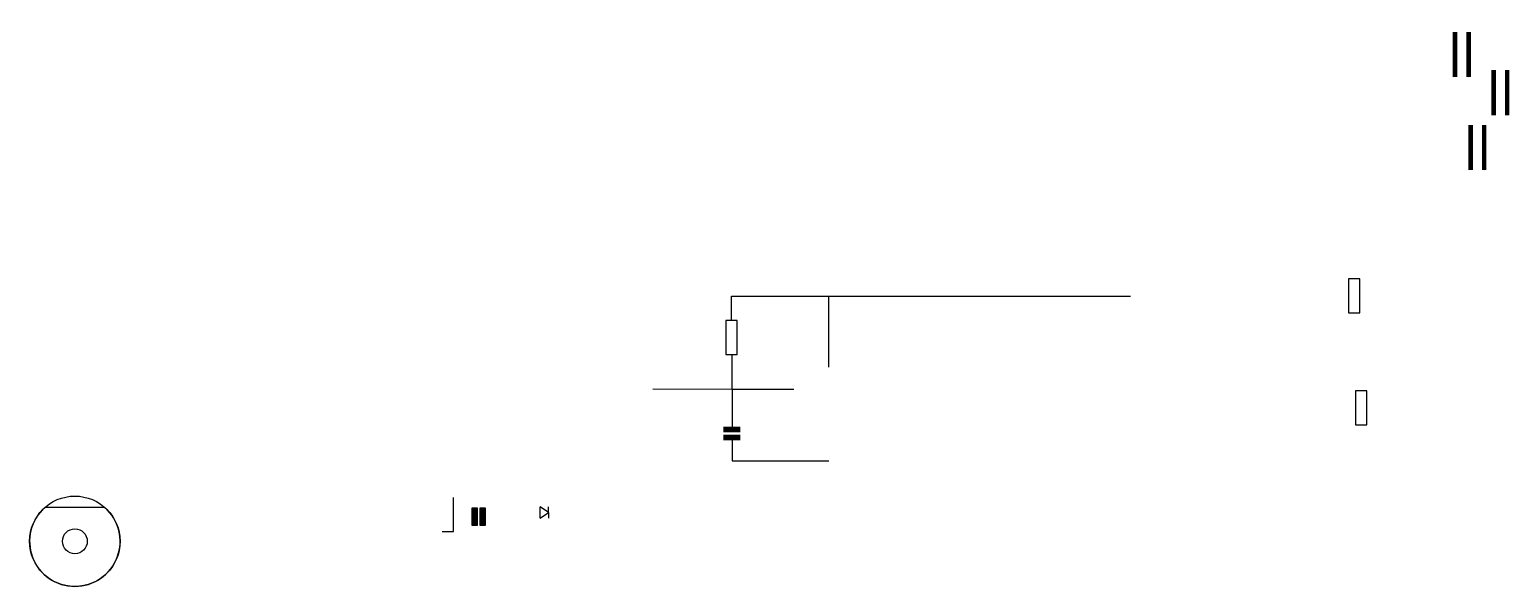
# Model space of a CAD drawing. Header units: inches. Extents: x 211 to 1520, y 126 to 619.
import ezdxf

# ---------------------------------------------------------------- set-up
doc = ezdxf.new("R2010")
doc.units = ezdxf.units.IN
doc.header["$MEASUREMENT"] = 0

# ---------------------------------------------------------------- blocks, each defined once
blk = doc.blocks.new('dreptunghi')
for p, q in [((612.5, 210), (602.5, 210)), ((602.5, 210), (602.5, 180)), ((612.5, 180), (612.5, 210)), ((602.5, 180), (612.5, 180))]:
    blk.add_line(p, q)
blk = doc.blocks.new('sageata')
for p, q in [((662.9, 186.2), (662.9, 196.2)), ((670.4, 191.2), (662.9, 196.2)), ((662.9, 186.2), (670.4, 191.2)), ((670.4, 191.2), (670.4, 196.2)), ((670.4, 191.2), (670.4, 186.2))]:
    blk.add_line(p, q)
blk = doc.blocks.new('barile')
at = {"true_color": 0x000000}
h = blk.add_hatch(color=18, dxfattribs=at)
h.dxf.hatch_style = 1
h.paths.add_polyline_path([(602.5, 180), (607.5, 180), (607.5, 195), (602.5, 195)])
h.paths.add_polyline_path([(609.7, 180), (614.7, 180), (614.7, 195), (609.7, 195)])
blk = doc.blocks.new('bari')
at = {"lineweight": -3}
blk.add_line((700, 394.8), (700, 394.8), dxfattribs=at)
at = {"lineweight": -3, "const_width": 4}
for points in [[(688, 394.8), (688, 434.8)], [(700, 394.8), (700, 434.8)]]:
    blk.add_lwpolyline(points, dxfattribs=at)

msp = doc.modelspace()

# ---------------------------------------------------------------- linework, layer by layer
for p, q in [((832.2, 361.3), (832.2, 382.7)), ((832.2, 382.7), (832.2, 382.7)), ((832.2, 382.7), (1185, 382.7)), ((918.3, 319.9), (918.3, 382.7)), ((832.7, 300.6), (832.7, 331.1)), ((762.7, 300.8), (762.7, 300.8)), ((762.7, 300.8), (832.7, 300.6)), ((832.7, 300.6), (887.3, 300.4)), ((832.7, 300.6), (832.8, 267.5)), ((832.9, 255.4), (832.9, 237.1)), ((832.9, 237.1), (918.3, 237.1)), ((586.3, 174.6), (586.3, 204.6)), ((277.8, 195.8), (224.9, 195.8)), ((576.3, 174.4), (586.3, 174.6))]:
    msp.add_line(p, q)
for centre, radius in [((251.4, 165.8, 67.5), 40), ((251.4, 165.8, 98), 11), ((251.4, 165.8, 190), 11)]:
    msp.add_circle(centre, radius)
msp.add_arc((251.4, 165.8), 40, 131.4096, 48.5904)

# ---------------------------------------------------------------- block references
for name, p in [('bari', (784.2, 182)), ('bari', (818.3, 148.2)), ('bari', (798, 99.6)), ('dreptunghi', (775.5, 188.2)), ('dreptunghi', (224.7, 151.3)), ('dreptunghi', (781.6, 89)), ('barile', (0, 0)), ('sageata', (0, 0))]:
    msp.add_blockref(name, p)
at = {"rotation": 90}
msp.add_blockref('barile', (1020.1, -347.3), dxfattribs=at)
at = {"xscale": 0.5017125459483875, "yscale": 0.5017125459483875, "zscale": 0.5017125459483875}
for p in [(300.2, 89.7), (307.4, 89.7)]:
    msp.add_blockref('dreptunghi', p, dxfattribs=at)

doc.saveas('drawing.dxf')
